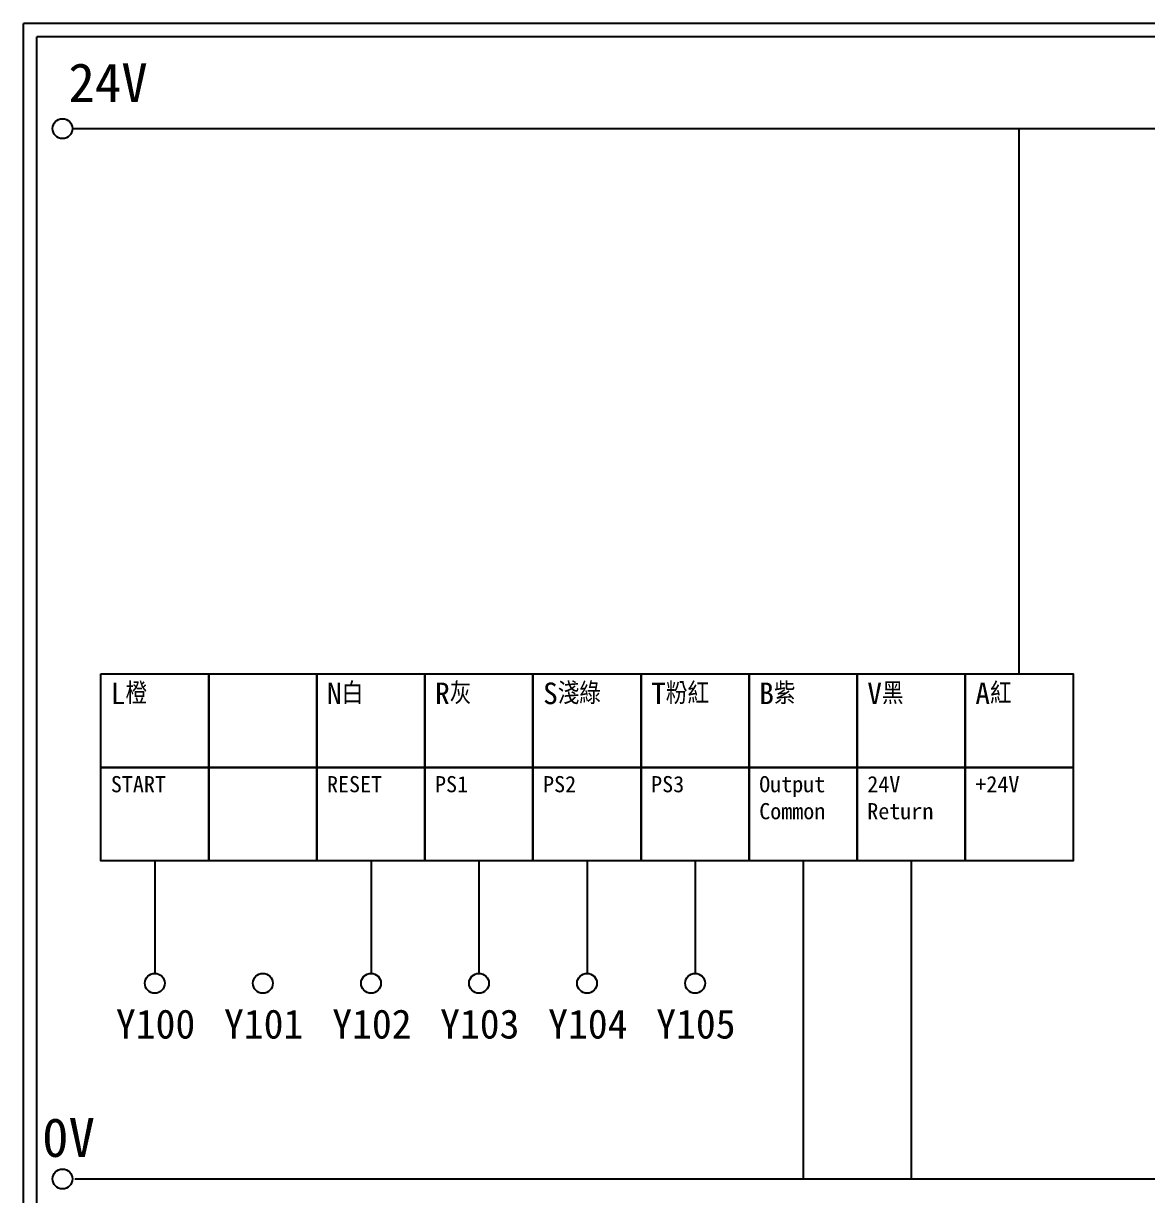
# Model space of a CAD drawing. Extents: x 926 to 1213, y -211 to -7.
# Drawn here: x 925.7 to 1029.9, y -115.8 to -7.2 of the extents above; entities that cross this region are included whole.
import ezdxf

# ---------------------------------------------------------------- set-up
doc = ezdxf.new("R2010")
doc.units = 0
doc.layers.get('0').update_dxf_attribs({"linetype": 'CONTINUOUS'})
doc.layers.add('圖框層', color=7, linetype='CONTINUOUS')
doc.layers.add('標尺寸層', color=3, linetype='CONTINUOUS')
doc.styles.add('STSL', font='KAIU.TTF')

msp = doc.modelspace()

# ---------------------------------------------------------------- linework, layer by layer
for p, q in [((1017.98, -67.49), (1017.98, -16.99)), ((937.91, -84.81), (937.91, -95.22)), ((957.94, -84.81), (957.94, -95.22)), ((967.94, -84.81), (967.94, -95.22)), ((977.95, -84.81), (977.95, -95.22)), ((987.96, -84.81), (987.96, -95.22)), ((997.97, -84.81), (997.97, -114.26)), ((1007.97, -84.81), (1007.97, -114.26))]:
    msp.add_line(p, q)
for points in [[(932.9, -67.49), (942.91, -67.49), (942.91, -76.15), (932.9, -76.15)], [(942.91, -67.49), (952.92, -67.49), (952.92, -76.15), (942.91, -76.15)], [(952.92, -67.49), (962.93, -67.49), (962.93, -76.15), (952.92, -76.15)], [(962.93, -67.49), (972.94, -67.49), (972.94, -76.15), (962.93, -76.15)], [(972.94, -67.49), (982.95, -67.49), (982.95, -76.15), (972.94, -76.15)], [(982.95, -67.49), (992.96, -67.49), (992.96, -76.15), (982.95, -76.15)], [(992.96, -67.49), (1002.97, -67.49), (1002.97, -76.15), (992.96, -76.15)], [(1002.97, -67.49), (1012.98, -67.49), (1012.98, -76.15), (1002.97, -76.15)], [(1012.98, -67.49), (1022.99, -67.49), (1022.99, -76.15), (1012.98, -76.15)], [(932.9, -76.15), (942.91, -76.15), (942.91, -84.81), (932.9, -84.81)], [(942.91, -76.15), (952.92, -76.15), (952.92, -84.81), (942.91, -84.81)], [(952.92, -76.15), (962.93, -76.15), (962.93, -84.81), (952.92, -84.81)], [(962.93, -76.15), (972.94, -76.15), (972.94, -84.81), (962.93, -84.81)], [(972.94, -76.15), (982.95, -76.15), (982.95, -84.81), (972.94, -84.81)], [(982.95, -76.15), (992.96, -76.15), (992.96, -84.81), (982.95, -84.81)], [(992.96, -76.15), (1002.97, -76.15), (1002.97, -84.81), (992.96, -84.81)], [(1002.97, -76.15), (1012.98, -76.15), (1012.98, -84.81), (1002.97, -84.81)], [(1012.98, -76.15), (1022.99, -76.15), (1022.99, -84.81), (1012.98, -84.81)]]:
    msp.add_lwpolyline(points, close=True)
at = {"layer": '圖框層', "color": 7}
for p, q in [((1212.74, -7.25), (925.74, -7.25)), ((925.74, -211.22), (925.74, -7.25)), ((1211.49, -8.5), (926.99, -8.5)), ((926.99, -209.97), (926.99, -8.5))]:
    msp.add_line(p, q, dxfattribs=at)
at = {"layer": '標尺寸層', "color": 7}
for p, q in [((930.28, -16.99), (1207.88, -16.99)), ((930.49, -114.26), (1208.36, -114.26))]:
    msp.add_line(p, q, dxfattribs=at)
for centre in [(929.36, -16.99), (937.91, -96.14), (947.92, -96.14), (957.94, -96.14), (967.94, -96.14), (977.95, -96.14), (987.96, -96.14), (929.36, -114.26)]:
    msp.add_circle(centre, 0.92, dxfattribs=at)

# ---------------------------------------------------------------- texts
at = {"width": 8.2913, "attachment_point": 1}
for s, insert, char_height in [('L{\\Fromanc,chineset|c136;橙}', (933.84, -68.29), 2), ('N{\\Fromanc,chineset|c136;白}', (953.86, -68.29), 2), ('R{\\Fromanc,chineset|c136;灰}', (963.87, -68.29), 2), ('S{\\Fromanc,chineset|c136;淺綠}', (973.88, -68.29), 2), ('T{\\Fromanc,chineset|c136;粉紅}', (983.89, -68.29), 2), ('B{\\Fromanc,chineset|c136;紫}', (993.9, -68.29), 2), ('V{\\Fromanc,chineset|c136;黑}', (1003.91, -68.29), 2), ('A{\\Fromanc,chineset|c136;紅}', (1013.92, -68.29), 2), ('START', (933.84, -76.95), 1.5), ('RESET', (953.86, -76.95), 1.5), ('PS1', (963.87, -76.95), 1.5), ('PS2', (973.88, -76.95), 1.5), ('PS3', (983.89, -76.95), 1.5), ('Output\\PCommon', (993.9, -76.95), 1.5), ('24V\\PReturn', (1003.91, -76.95), 1.5), ('+24V', (1013.92, -76.95), 1.5)]:
    msp.add_mtext(s, dxfattribs=dict(at, insert=insert, char_height=char_height))
at = {"layer": '圖框層', "color": 4, "style": 'STSL'}
for s, height, p in [('24V', 3.6, (929.91, -14.53)), ('Y100', 2.7, (934.31, -101.26)), ('Y101', 2.7, (944.32, -101.26)), ('Y102', 2.7, (954.35, -101.26)), ('Y103', 2.7, (964.34, -101.26)), ('Y104', 2.7, (974.35, -101.26)), ('Y105', 2.7, (984.36, -101.26)), ('0V', 3.6, (927.47, -112.22))]:
    msp.add_text(s, height=height, dxfattribs=at).set_placement(p)

doc.saveas('drawing.dxf')
